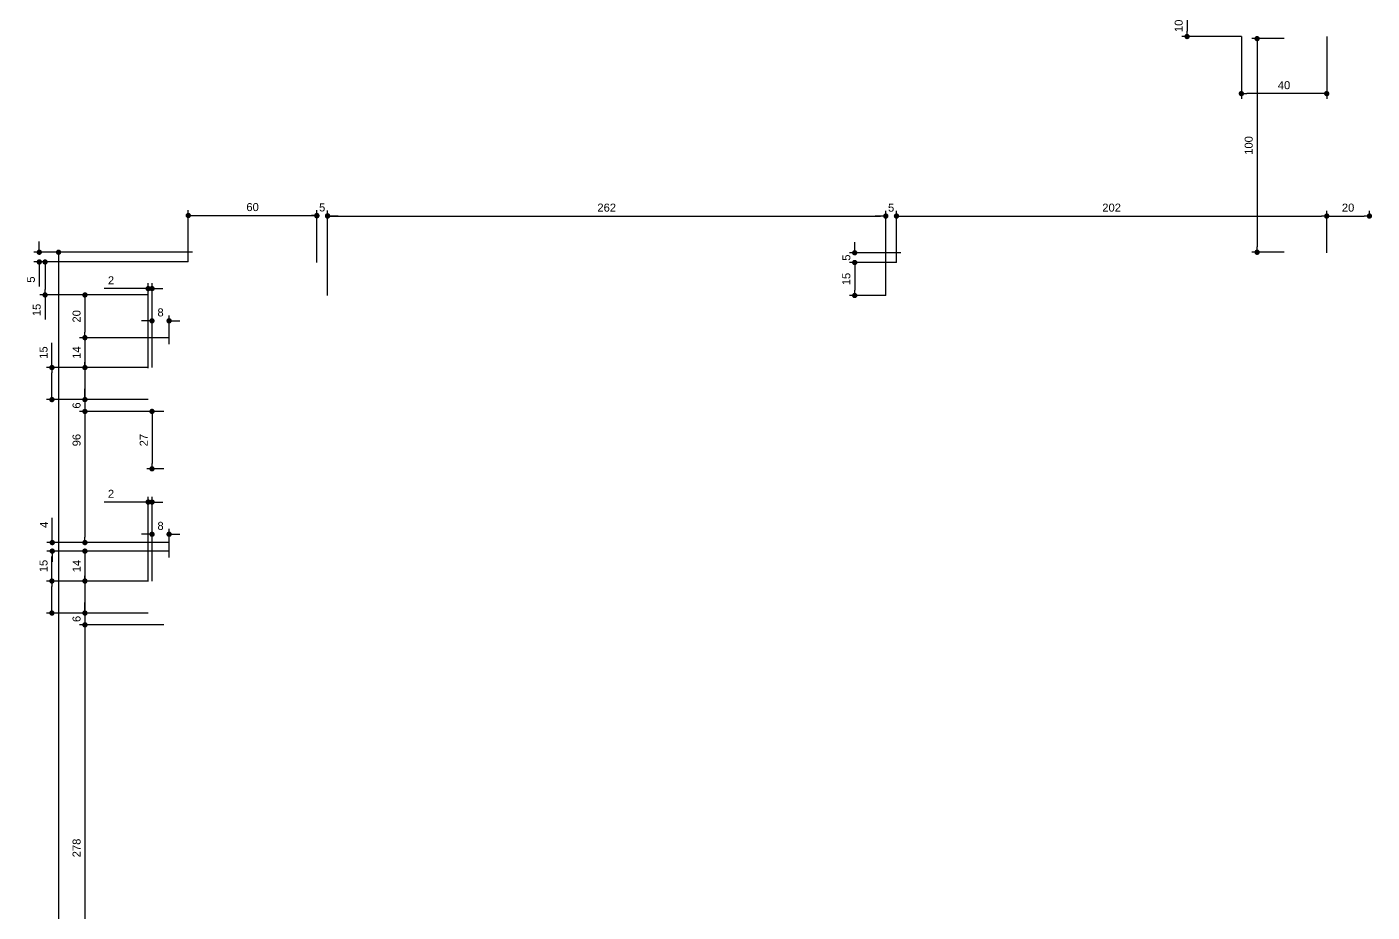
# Model space of a CAD drawing. Header units: inches. Extents: x 193287 to 241687, y 437648 to 550079.
# Drawn here: x 235737 to 236367, y 466154 to 466568 of the extents above; entities that cross this region are included whole.
import ezdxf

# ---------------------------------------------------------------- set-up
doc = ezdxf.new("R2010")
doc.units = ezdxf.units.IN
doc.header["$MEASUREMENT"] = 0
doc.layers.add('A-DIMESNION-1', color=7, linetype='Continuous')
doc.styles.get("Standard").update_dxf_attribs({"font": 'arial.ttf'})
doc.dimstyles.new('CQ 2.5', dxfattribs={"dimscale": 0.025, "dimtxt": 150, "dimasz": 100, "dimexe": 100, "dimexo": 0, "dimgap": 80, "dimtad": 1, "dimdec": 0, "dimzin": 0, "dimdsep": 46, "dimtxsty": 'Standard', "dimblk": 'DOT', "dimcen": 100, "dimclrd": 250, "dimclre": 250, "dimclrt": 3, "dimadec": 0, "dimazin": 0, "dimtfac": 1, "dimtdec": 0, "dimtofl": 0, "dimtmove": 0, "dimatfit": 3, "dimfxl": 1, "dimtolj": 1, "dimtzin": 0, "dimlwd": -1, "dimarcsym": 0})

# ---------------------------------------------------------------- blocks, each defined once
blk = doc.blocks.new('_Dot')
at = {"color": 0, "linetype": 'ByBlock', "lineweight": -2}
blk.add_line((-0.5, 0), (-1, 0), dxfattribs=at)
at = {"color": 0, "linetype": 'ByBlock', "const_width": 0.5}
blk.add_lwpolyline([(-0.25, 0, 1), (0.25, 0, 1)], format="xyb", close=True, dxfattribs=at)
blk = doc.blocks.new('*D4509')
at = {"layer": 'A-DIMESNION-1', "color": 250, "lineweight": -2, "ltscale": 0.05, "transparency": 16777216}
for p, q in [((230632.81, 429346.59), (230604.94, 429346.59)), ((230632.86, 429336.6), (230604.94, 429336.6))]:
    blk.add_line(p, q, dxfattribs=at)
at = {"layer": 'A-DIMESNION-1', "color": 250, "ltscale": 0.05, "transparency": 16777216}
blk.add_line((230607.44, 429344.09), (230607.44, 429339.1), dxfattribs=at)
at = {"layer": 'Defpoints', "color": 0, "linetype": 'Continuous', "ltscale": 0.05, "transparency": 16777216}
for p in [(230632.81, 429346.59, 0), (230607.44, 429336.6), (230632.86, 429336.6, 0)]:
    blk.add_point(p, dxfattribs=at)
at = {"layer": 'A-DIMESNION-1', "color": 250, "linetype": 'Continuous', "ltscale": 0.05, "transparency": 16777216, "xscale": 2.5, "yscale": 2.5, "zscale": 2.5}
for p, rotation in [((230607.44, 429346.59), 90), ((230607.44, 429336.6), 270)]:
    blk.add_blockref('_Dot', p, dxfattribs=dict(at, rotation=rotation))
at = {"layer": 'A-DIMESNION-1', "color": 3, "linetype": 'Continuous', "ltscale": 0.05, "transparency": 16777216, "insert": (230603.53, 429341.6), "char_height": 3.75, "attachment_point": 5, "rotation": 90}
blk.add_mtext('\\A1;10', dxfattribs=at)
blk = doc.blocks.new('*D4508')
at = {"layer": 'A-DIMESNION-1', "color": 250, "lineweight": -2, "ltscale": 0.05, "transparency": 16777216}
for p, q in [((230632.86, 429336.6), (230632.86, 429307.37)), ((230672.86, 429336.6), (230672.86, 429307.37))]:
    blk.add_line(p, q, dxfattribs=at)
at = {"layer": 'A-DIMESNION-1', "color": 250, "ltscale": 0.05, "transparency": 16777216}
blk.add_line((230670.36, 429309.87), (230635.36, 429309.87), dxfattribs=at)
at = {"layer": 'Defpoints', "color": 0, "linetype": 'Continuous', "ltscale": 0.05, "transparency": 16777216}
for p in [(230632.86, 429336.6), (230672.86, 429336.6, 0), (230632.86, 429309.87)]:
    blk.add_point(p, dxfattribs=at)
at = {"layer": 'A-DIMESNION-1', "color": 250, "linetype": 'Continuous', "ltscale": 0.05, "transparency": 16777216, "xscale": 2.5, "yscale": 2.5, "zscale": 2.5, "rotation": 180}
blk.add_blockref('_Dot', (230632.86, 429309.87), dxfattribs=at)
at = {"layer": 'A-DIMESNION-1', "color": 250, "linetype": 'Continuous', "ltscale": 0.05, "transparency": 16777216, "xscale": 2.5, "yscale": 2.5, "zscale": 2.5}
blk.add_blockref('_Dot', (230672.86, 429309.87), dxfattribs=at)
at = {"layer": 'A-DIMESNION-1', "color": 3, "linetype": 'Continuous', "ltscale": 0.05, "transparency": 16777216, "insert": (230652.86, 429313.79), "char_height": 3.75, "attachment_point": 5}
blk.add_mtext('\\A1;40', dxfattribs=at)
blk = doc.blocks.new('*D4476')
at = {"layer": 'A-DIMESNION-1', "color": 250, "lineweight": -2, "ltscale": 0.05, "transparency": 16777216}
for p, q in [((230652.86, 429335.6), (230637.74, 429335.6)), ((230652.86, 429235.59), (230637.74, 429235.59))]:
    blk.add_line(p, q, dxfattribs=at)
at = {"layer": 'A-DIMESNION-1', "color": 250, "ltscale": 0.05, "transparency": 16777216}
blk.add_line((230640.24, 429333.1), (230640.24, 429238.09), dxfattribs=at)
at = {"layer": 'Defpoints', "color": 0, "linetype": 'Continuous', "ltscale": 0.05, "transparency": 16777216}
for p in [(230652.86, 429335.6, 0), (230640.24, 429235.59), (230652.86, 429235.59, 0)]:
    blk.add_point(p, dxfattribs=at)
at = {"layer": 'A-DIMESNION-1', "color": 250, "linetype": 'Continuous', "ltscale": 0.05, "transparency": 16777216, "xscale": 2.5, "yscale": 2.5, "zscale": 2.5}
for p, rotation in [((230640.24, 429335.6), 90), ((230640.24, 429235.59), 270)]:
    blk.add_blockref('_Dot', p, dxfattribs=dict(at, rotation=rotation))
at = {"layer": 'A-DIMESNION-1', "color": 3, "linetype": 'Continuous', "ltscale": 0.05, "transparency": 16777216, "insert": (230636.32, 429285.59), "char_height": 3.75, "attachment_point": 5, "rotation": 90}
blk.add_mtext('\\A1;100', dxfattribs=at)
blk = doc.blocks.new('*D4475')
at = {"layer": 'A-DIMESNION-1', "color": 250, "lineweight": -2, "ltscale": 0.05, "transparency": 16777216}
for p, q in [((230141.51, 429235.59), (230076.23, 429235.59)), ((230130.51, 428535.55), (230076.23, 428535.55))]:
    blk.add_line(p, q, dxfattribs=at)
at = {"layer": 'A-DIMESNION-1', "color": 250, "ltscale": 0.05, "transparency": 16777216}
blk.add_line((230078.73, 429233.09), (230078.73, 428538.05), dxfattribs=at)
at = {"layer": 'Defpoints', "color": 0, "linetype": 'Continuous', "ltscale": 0.05, "transparency": 16777216}
for p in [(230141.51, 429235.59, 0), (230078.73, 428535.55), (230130.51, 428535.55, 0)]:
    blk.add_point(p, dxfattribs=at)
at = {"layer": 'A-DIMESNION-1', "color": 250, "linetype": 'Continuous', "ltscale": 0.05, "transparency": 16777216, "xscale": 2.5, "yscale": 2.5, "zscale": 2.5}
for p, rotation in [((230078.73, 429235.59), 90), ((230078.73, 428535.55), 270)]:
    blk.add_blockref('_Dot', p, dxfattribs=dict(at, rotation=rotation))
at = {"layer": 'A-DIMESNION-1', "color": 3, "linetype": 'Continuous', "ltscale": 0.05, "transparency": 16777216, "insert": (230074.82, 428885.57), "char_height": 3.75, "attachment_point": 5, "rotation": 90}
blk.add_mtext('\\A1;700', dxfattribs=at)
blk = doc.blocks.new('*D4474')
at = {"layer": 'A-DIMESNION-1', "color": 250, "lineweight": -2, "ltscale": 0.05, "transparency": 16777216}
for p, q in [((230139.51, 429231.03), (230139.51, 429255.29)), ((230199.74, 429231.03), (230199.74, 429255.29))]:
    blk.add_line(p, q, dxfattribs=at)
at = {"layer": 'A-DIMESNION-1', "color": 250, "ltscale": 0.05, "transparency": 16777216}
blk.add_line((230142.01, 429252.79), (230197.24, 429252.79), dxfattribs=at)
at = {"layer": 'Defpoints', "color": 0, "linetype": 'Continuous', "ltscale": 0.05, "transparency": 16777216}
for p in [(230199.74, 429252.79), (230139.51, 429231.03, 0), (230199.74, 429231.03, 0)]:
    blk.add_point(p, dxfattribs=at)
at = {"layer": 'A-DIMESNION-1', "color": 250, "linetype": 'Continuous', "ltscale": 0.05, "transparency": 16777216, "xscale": 2.5, "yscale": 2.5, "zscale": 2.5, "rotation": 180}
blk.add_blockref('_Dot', (230139.51, 429252.79), dxfattribs=at)
at = {"layer": 'A-DIMESNION-1', "color": 250, "linetype": 'Continuous', "ltscale": 0.05, "transparency": 16777216, "xscale": 2.5, "yscale": 2.5, "zscale": 2.5}
blk.add_blockref('_Dot', (230199.74, 429252.79), dxfattribs=at)
at = {"layer": 'A-DIMESNION-1', "color": 3, "linetype": 'Continuous', "ltscale": 0.05, "transparency": 16777216, "insert": (230169.63, 429256.71), "char_height": 3.75, "attachment_point": 5}
blk.add_mtext('\\A1;60', dxfattribs=at)
blk = doc.blocks.new('*D4473')
at = {"layer": 'A-DIMESNION-1', "color": 250, "lineweight": -2, "ltscale": 0.05, "transparency": 16777216}
for p, q in [((230199.74, 429230.78), (230199.74, 429255.15)), ((230204.74, 429215.34), (230204.74, 429255.15))]:
    blk.add_line(p, q, dxfattribs=at)
at = {"layer": 'A-DIMESNION-1', "color": 250, "ltscale": 0.05, "transparency": 16777216}
for p, q in [((230197.24, 429252.65), (230194.74, 429252.65)), ((230207.24, 429252.65), (230209.74, 429252.65))]:
    blk.add_line(p, q, dxfattribs=at)
at = {"layer": 'Defpoints', "color": 0, "linetype": 'Continuous', "ltscale": 0.05, "transparency": 16777216}
for p in [(230204.74, 429252.65), (230199.74, 429230.78, 0), (230204.74, 429215.34, 0)]:
    blk.add_point(p, dxfattribs=at)
at = {"layer": 'A-DIMESNION-1', "color": 250, "linetype": 'Continuous', "ltscale": 0.05, "transparency": 16777216, "xscale": 2.5, "yscale": 2.5, "zscale": 2.5}
blk.add_blockref('_Dot', (230199.74, 429252.65), dxfattribs=at)
at = {"layer": 'A-DIMESNION-1', "color": 250, "linetype": 'Continuous', "ltscale": 0.05, "transparency": 16777216, "xscale": 2.5, "yscale": 2.5, "zscale": 2.5, "rotation": 180}
blk.add_blockref('_Dot', (230204.74, 429252.65), dxfattribs=at)
at = {"layer": 'A-DIMESNION-1', "color": 3, "linetype": 'Continuous', "ltscale": 0.05, "transparency": 16777216, "insert": (230202.24, 429256.55), "char_height": 3.75, "attachment_point": 5}
blk.add_mtext('\\A1;5', dxfattribs=at)
blk = doc.blocks.new('*D4472')
at = {"layer": 'A-DIMESNION-1', "color": 250, "lineweight": -2, "ltscale": 0.05, "transparency": 16777216}
for p, q in [((230204.74, 429215.34), (230204.74, 429255.04)), ((230466.29, 429215.34), (230466.29, 429255.04))]:
    blk.add_line(p, q, dxfattribs=at)
at = {"layer": 'A-DIMESNION-1', "color": 250, "ltscale": 0.05, "transparency": 16777216}
blk.add_line((230207.24, 429252.54), (230463.79, 429252.54), dxfattribs=at)
at = {"layer": 'Defpoints', "color": 0, "linetype": 'Continuous', "ltscale": 0.05, "transparency": 16777216}
for p in [(230466.29, 429252.54), (230204.74, 429215.34, 0), (230466.29, 429215.34, 0)]:
    blk.add_point(p, dxfattribs=at)
at = {"layer": 'A-DIMESNION-1', "color": 250, "linetype": 'Continuous', "ltscale": 0.05, "transparency": 16777216, "xscale": 2.5, "yscale": 2.5, "zscale": 2.5, "rotation": 180}
blk.add_blockref('_Dot', (230204.74, 429252.54), dxfattribs=at)
at = {"layer": 'A-DIMESNION-1', "color": 250, "linetype": 'Continuous', "ltscale": 0.05, "transparency": 16777216, "xscale": 2.5, "yscale": 2.5, "zscale": 2.5}
blk.add_blockref('_Dot', (230466.29, 429252.54), dxfattribs=at)
at = {"layer": 'A-DIMESNION-1', "color": 3, "linetype": 'Continuous', "ltscale": 0.05, "transparency": 16777216, "insert": (230335.52, 429256.46), "char_height": 3.75, "attachment_point": 5}
blk.add_mtext('\\A1;262', dxfattribs=at)
blk = doc.blocks.new('*D4471')
at = {"layer": 'A-DIMESNION-1', "color": 250, "lineweight": -2, "ltscale": 0.05, "transparency": 16777216}
for p, q in [((230466.29, 429215.34), (230466.29, 429255.03)), ((230471.29, 429230.78), (230471.29, 429255.03))]:
    blk.add_line(p, q, dxfattribs=at)
at = {"layer": 'A-DIMESNION-1', "color": 250, "ltscale": 0.05, "transparency": 16777216}
for p, q in [((230463.79, 429252.53), (230461.29, 429252.53)), ((230473.79, 429252.53), (230476.29, 429252.53))]:
    blk.add_line(p, q, dxfattribs=at)
at = {"layer": 'Defpoints', "color": 0, "linetype": 'Continuous', "ltscale": 0.05, "transparency": 16777216}
for p in [(230471.29, 429252.53), (230471.29, 429230.78, 0), (230466.29, 429215.34, 0)]:
    blk.add_point(p, dxfattribs=at)
at = {"layer": 'A-DIMESNION-1', "color": 250, "linetype": 'Continuous', "ltscale": 0.05, "transparency": 16777216, "xscale": 2.5, "yscale": 2.5, "zscale": 2.5}
blk.add_blockref('_Dot', (230466.29, 429252.53), dxfattribs=at)
at = {"layer": 'A-DIMESNION-1', "color": 250, "linetype": 'Continuous', "ltscale": 0.05, "transparency": 16777216, "xscale": 2.5, "yscale": 2.5, "zscale": 2.5, "rotation": 180}
blk.add_blockref('_Dot', (230471.29, 429252.53), dxfattribs=at)
at = {"layer": 'A-DIMESNION-1', "color": 3, "linetype": 'Continuous', "ltscale": 0.05, "transparency": 16777216, "insert": (230468.79, 429256.44), "char_height": 3.75, "attachment_point": 5}
blk.add_mtext('\\A1;5', dxfattribs=at)
blk = doc.blocks.new('*D4470')
at = {"layer": 'A-DIMESNION-1', "color": 250, "lineweight": -2, "ltscale": 0.05, "transparency": 16777216}
for p, q in [((230471.29, 429230.78), (230471.29, 429255.04)), ((230672.86, 429235.34), (230672.86, 429255.04))]:
    blk.add_line(p, q, dxfattribs=at)
at = {"layer": 'A-DIMESNION-1', "color": 250, "ltscale": 0.05, "transparency": 16777216}
blk.add_line((230473.79, 429252.54), (230670.36, 429252.54), dxfattribs=at)
at = {"layer": 'Defpoints', "color": 0, "linetype": 'Continuous', "ltscale": 0.05, "transparency": 16777216}
for p in [(230672.86, 429252.54), (230672.86, 429235.34, 0), (230471.29, 429230.78, 0)]:
    blk.add_point(p, dxfattribs=at)
at = {"layer": 'A-DIMESNION-1', "color": 250, "linetype": 'Continuous', "ltscale": 0.05, "transparency": 16777216, "xscale": 2.5, "yscale": 2.5, "zscale": 2.5, "rotation": 180}
blk.add_blockref('_Dot', (230471.29, 429252.54), dxfattribs=at)
at = {"layer": 'A-DIMESNION-1', "color": 250, "linetype": 'Continuous', "ltscale": 0.05, "transparency": 16777216, "xscale": 2.5, "yscale": 2.5, "zscale": 2.5}
blk.add_blockref('_Dot', (230672.86, 429252.54), dxfattribs=at)
at = {"layer": 'A-DIMESNION-1', "color": 3, "linetype": 'Continuous', "ltscale": 0.05, "transparency": 16777216, "insert": (230572.08, 429256.46), "char_height": 3.75, "attachment_point": 5}
blk.add_mtext('\\A1;202', dxfattribs=at)
blk = doc.blocks.new('*D4469')
at = {"layer": 'A-DIMESNION-1', "color": 250, "lineweight": -2, "ltscale": 0.05, "transparency": 16777216}
for p, q in [((230672.86, 429235.34), (230672.86, 429255.04)), ((230692.86, 429252.54), (230692.86, 429255.04))]:
    blk.add_line(p, q, dxfattribs=at)
at = {"layer": 'A-DIMESNION-1', "color": 250, "ltscale": 0.05, "transparency": 16777216}
blk.add_line((230675.36, 429252.54), (230690.36, 429252.54), dxfattribs=at)
at = {"layer": 'Defpoints', "color": 0, "linetype": 'Continuous', "ltscale": 0.05, "transparency": 16777216}
for p in [(230692.86, 429252.54, 0), (230692.86, 429252.54), (230672.86, 429235.34, 0)]:
    blk.add_point(p, dxfattribs=at)
at = {"layer": 'A-DIMESNION-1', "color": 250, "linetype": 'Continuous', "ltscale": 0.05, "transparency": 16777216, "xscale": 2.5, "yscale": 2.5, "zscale": 2.5, "rotation": 180}
blk.add_blockref('_Dot', (230672.86, 429252.54), dxfattribs=at)
at = {"layer": 'A-DIMESNION-1', "color": 250, "linetype": 'Continuous', "ltscale": 0.05, "transparency": 16777216, "xscale": 2.5, "yscale": 2.5, "zscale": 2.5}
blk.add_blockref('_Dot', (230692.86, 429252.54), dxfattribs=at)
at = {"layer": 'A-DIMESNION-1', "color": 3, "linetype": 'Continuous', "ltscale": 0.05, "transparency": 16777216, "insert": (230682.86, 429256.46), "char_height": 3.75, "attachment_point": 5}
blk.add_mtext('\\A1;20', dxfattribs=at)
blk = doc.blocks.new('*D4468')
at = {"layer": 'A-DIMESNION-1', "color": 250, "lineweight": -2, "ltscale": 0.05, "transparency": 16777216}
for p, q in [((230473.29, 429235.34), (230449.22, 429235.34)), ((230471.29, 429230.78), (230449.22, 429230.78))]:
    blk.add_line(p, q, dxfattribs=at)
at = {"layer": 'A-DIMESNION-1', "color": 250, "ltscale": 0.05, "transparency": 16777216}
for p, q in [((230451.72, 429237.84), (230451.72, 429240.34)), ((230451.72, 429228.28), (230451.72, 429225.78))]:
    blk.add_line(p, q, dxfattribs=at)
at = {"layer": 'Defpoints', "color": 0, "linetype": 'Continuous', "ltscale": 0.05, "transparency": 16777216}
for p in [(230473.29, 429235.34, 0), (230451.72, 429230.78), (230471.29, 429230.78)]:
    blk.add_point(p, dxfattribs=at)
at = {"layer": 'A-DIMESNION-1', "color": 250, "linetype": 'Continuous', "ltscale": 0.05, "transparency": 16777216, "xscale": 2.5, "yscale": 2.5, "zscale": 2.5}
for p, rotation in [((230451.72, 429235.34), 270), ((230451.72, 429230.78), 90)]:
    blk.add_blockref('_Dot', p, dxfattribs=dict(at, rotation=rotation))
at = {"layer": 'A-DIMESNION-1', "color": 3, "linetype": 'Continuous', "ltscale": 0.05, "transparency": 16777216, "insert": (230447.81, 429233.06), "char_height": 3.75, "attachment_point": 5, "rotation": 90}
blk.add_mtext('\\A1;5', dxfattribs=at)
blk = doc.blocks.new('*D4467')
at = {"layer": 'A-DIMESNION-1', "color": 250, "lineweight": -2, "ltscale": 0.05, "transparency": 16777216}
for p, q in [((230471.29, 429230.78), (230449.22, 429230.78)), ((230466.29, 429215.34), (230449.22, 429215.34))]:
    blk.add_line(p, q, dxfattribs=at)
at = {"layer": 'A-DIMESNION-1', "color": 250, "ltscale": 0.05, "transparency": 16777216}
blk.add_line((230451.72, 429228.28), (230451.72, 429217.84), dxfattribs=at)
at = {"layer": 'Defpoints', "color": 0, "linetype": 'Continuous', "ltscale": 0.05, "transparency": 16777216}
for p in [(230471.29, 429230.78), (230451.72, 429215.34), (230466.29, 429215.34)]:
    blk.add_point(p, dxfattribs=at)
at = {"layer": 'A-DIMESNION-1', "color": 250, "linetype": 'Continuous', "ltscale": 0.05, "transparency": 16777216, "xscale": 2.5, "yscale": 2.5, "zscale": 2.5}
for p, rotation in [((230451.72, 429230.78), 90), ((230451.72, 429215.34), 270)]:
    blk.add_blockref('_Dot', p, dxfattribs=dict(at, rotation=rotation))
at = {"layer": 'A-DIMESNION-1', "color": 3, "linetype": 'Continuous', "ltscale": 0.05, "transparency": 16777216, "insert": (230447.8, 429223.06), "char_height": 3.75, "attachment_point": 5, "rotation": 90}
blk.add_mtext('\\A1;15', dxfattribs=at)
blk = doc.blocks.new('*D4466')
at = {"layer": 'A-DIMESNION-1', "color": 250, "ltscale": 0.05, "transparency": 16777216}
for p, q in [((230075.62, 429081.65), (230075.62, 429093.2)), ((230075.62, 429069.15), (230075.62, 429079.15))]:
    blk.add_line(p, q, dxfattribs=at)
at = {"layer": 'A-DIMESNION-1', "color": 250, "lineweight": -2, "ltscale": 0.05, "transparency": 16777216}
for p, q in [((230120.51, 429081.65), (230073.12, 429081.65)), ((230120.71, 429066.65), (230073.12, 429066.65))]:
    blk.add_line(p, q, dxfattribs=at)
at = {"layer": 'Defpoints', "color": 0, "linetype": 'Continuous', "ltscale": 0.05, "transparency": 16777216}
for p in [(230120.51, 429081.65), (230075.62, 429066.65), (230120.71, 429066.65, 0)]:
    blk.add_point(p, dxfattribs=at)
at = {"layer": 'A-DIMESNION-1', "color": 250, "linetype": 'Continuous', "ltscale": 0.05, "transparency": 16777216, "xscale": 2.5, "yscale": 2.5, "zscale": 2.5}
for p, rotation in [((230075.62, 429081.65), 90), ((230075.62, 429066.65), 270)]:
    blk.add_blockref('_Dot', p, dxfattribs=dict(at, rotation=rotation))
at = {"layer": 'A-DIMESNION-1', "color": 3, "linetype": 'Continuous', "ltscale": 0.05, "transparency": 16777216, "insert": (230071.7, 429088.68), "char_height": 3.75, "attachment_point": 5, "rotation": 90}
blk.add_mtext('\\A1;15', dxfattribs=at)
blk = doc.blocks.new('*D4465')
at = {"layer": 'A-DIMESNION-1', "color": 250, "ltscale": 0.05, "transparency": 16777216}
for p, q in [((230091.09, 429069.15), (230091.09, 429071.65)), ((230091.09, 429058.62), (230091.09, 429056.12))]:
    blk.add_line(p, q, dxfattribs=at)
at = {"layer": 'A-DIMESNION-1', "color": 250, "lineweight": -2, "ltscale": 0.05, "transparency": 16777216}
for p, q in [((230120.51, 429066.65), (230088.59, 429066.65)), ((230128.05, 429061.12), (230088.59, 429061.12))]:
    blk.add_line(p, q, dxfattribs=at)
at = {"layer": 'Defpoints', "color": 0, "linetype": 'Continuous', "ltscale": 0.05, "transparency": 16777216}
for p in [(230120.51, 429066.65, 0), (230091.09, 429061.12), (230128.05, 429061.12, 0)]:
    blk.add_point(p, dxfattribs=at)
at = {"layer": 'A-DIMESNION-1', "color": 250, "linetype": 'Continuous', "ltscale": 0.05, "transparency": 16777216, "xscale": 2.5, "yscale": 2.5, "zscale": 2.5}
for p, rotation in [((230091.09, 429066.65), 270), ((230091.09, 429061.12), 90)]:
    blk.add_blockref('_Dot', p, dxfattribs=dict(at, rotation=rotation))
at = {"layer": 'A-DIMESNION-1', "color": 3, "linetype": 'Continuous', "ltscale": 0.05, "transparency": 16777216, "insert": (230087.18, 429063.89), "char_height": 3.75, "attachment_point": 5, "rotation": 90}
blk.add_mtext('\\A1;6', dxfattribs=at)
blk = doc.blocks.new('*D4464')
at = {"layer": 'A-DIMESNION-1', "color": 250, "lineweight": -2, "ltscale": 0.05, "transparency": 16777216}
for p, q in [((230130.51, 429095.65), (230088.59, 429095.65)), ((230128.05, 428817.65), (230088.59, 428817.65))]:
    blk.add_line(p, q, dxfattribs=at)
at = {"layer": 'A-DIMESNION-1', "color": 250, "ltscale": 0.05, "transparency": 16777216}
blk.add_line((230091.09, 429093.15), (230091.09, 428820.15), dxfattribs=at)
at = {"layer": 'Defpoints', "color": 0, "linetype": 'Continuous', "ltscale": 0.05, "transparency": 16777216}
for p in [(230130.51, 429095.65, 0), (230091.09, 428817.65), (230128.05, 428817.65, 0)]:
    blk.add_point(p, dxfattribs=at)
at = {"layer": 'A-DIMESNION-1', "color": 250, "linetype": 'Continuous', "ltscale": 0.05, "transparency": 16777216, "xscale": 2.5, "yscale": 2.5, "zscale": 2.5}
for p, rotation in [((230091.09, 429095.65), 90), ((230091.09, 428817.65), 270)]:
    blk.add_blockref('_Dot', p, dxfattribs=dict(at, rotation=rotation))
at = {"layer": 'A-DIMESNION-1', "color": 3, "linetype": 'Continuous', "ltscale": 0.05, "transparency": 16777216, "insert": (230087.18, 428956.65), "char_height": 3.75, "attachment_point": 5, "rotation": 90}
blk.add_mtext('\\A1;278', dxfattribs=at)
blk = doc.blocks.new('*D4463')
at = {"layer": 'A-DIMESNION-1', "color": 250, "ltscale": 0.05, "transparency": 16777216}
for p, q in [((230120.01, 429103.54), (230117.51, 429103.54)), ((230133.01, 429103.54), (230135.51, 429103.54))]:
    blk.add_line(p, q, dxfattribs=at)
at = {"layer": 'A-DIMESNION-1', "color": 250, "lineweight": -2, "ltscale": 0.05, "transparency": 16777216}
for p, q in [((230122.51, 429081.65), (230122.51, 429106.04)), ((230130.51, 429092.65), (230130.51, 429106.04))]:
    blk.add_line(p, q, dxfattribs=at)
at = {"layer": 'Defpoints', "color": 0, "linetype": 'Continuous', "ltscale": 0.05, "transparency": 16777216}
for p in [(230122.51, 429103.54), (230130.51, 429092.65, 0), (230122.51, 429081.65, 0)]:
    blk.add_point(p, dxfattribs=at)
at = {"layer": 'A-DIMESNION-1', "color": 250, "linetype": 'Continuous', "ltscale": 0.05, "transparency": 16777216, "xscale": 2.5, "yscale": 2.5, "zscale": 2.5}
blk.add_blockref('_Dot', (230122.51, 429103.54), dxfattribs=at)
at = {"layer": 'A-DIMESNION-1', "color": 250, "linetype": 'Continuous', "ltscale": 0.05, "transparency": 16777216, "xscale": 2.5, "yscale": 2.5, "zscale": 2.5, "rotation": 180}
blk.add_blockref('_Dot', (230130.51, 429103.54), dxfattribs=at)
at = {"layer": 'A-DIMESNION-1', "color": 3, "linetype": 'Continuous', "ltscale": 0.05, "transparency": 16777216, "insert": (230126.51, 429107.45), "char_height": 3.75, "attachment_point": 5}
blk.add_mtext('\\A1;8', dxfattribs=at)
blk = doc.blocks.new('*D4455')
at = {"layer": 'A-DIMESNION-1', "color": 250, "lineweight": -2, "ltscale": 0.05, "transparency": 16777216}
for p, q in [((230139.51, 429231.03), (230069.91, 429231.03)), ((230120.71, 429215.59), (230069.91, 429215.59))]:
    blk.add_line(p, q, dxfattribs=at)
at = {"layer": 'A-DIMESNION-1', "color": 250, "ltscale": 0.05, "transparency": 16777216}
for p, q in [((230072.41, 429228.53), (230072.41, 429218.09)), ((230072.41, 429215.59), (230072.41, 429204.05))]:
    blk.add_line(p, q, dxfattribs=at)
at = {"layer": 'Defpoints', "color": 0, "linetype": 'Continuous', "ltscale": 0.05, "transparency": 16777216}
for p in [(230139.51, 429231.03, 0), (230072.41, 429215.59), (230120.71, 429215.59, 0)]:
    blk.add_point(p, dxfattribs=at)
at = {"layer": 'A-DIMESNION-1', "color": 250, "linetype": 'Continuous', "ltscale": 0.05, "transparency": 16777216, "xscale": 2.5, "yscale": 2.5, "zscale": 2.5}
for p, rotation in [((230072.41, 429231.03), 90), ((230072.41, 429215.59), 270)]:
    blk.add_blockref('_Dot', p, dxfattribs=dict(at, rotation=rotation))
at = {"layer": 'A-DIMESNION-1', "color": 3, "linetype": 'Continuous', "ltscale": 0.05, "transparency": 16777216, "insert": (230068.5, 429208.57), "char_height": 3.75, "attachment_point": 5, "rotation": 90}
blk.add_mtext('\\A1;15', dxfattribs=at)
blk = doc.blocks.new('*D4458')
at = {"layer": 'A-DIMESNION-1', "color": 250, "lineweight": -2, "ltscale": 0.05, "transparency": 16777216}
for p, q in [((230130.51, 429195.59), (230088.59, 429195.59)), ((230130.56, 429099.65), (230088.59, 429099.65))]:
    blk.add_line(p, q, dxfattribs=at)
at = {"layer": 'A-DIMESNION-1', "color": 250, "ltscale": 0.05, "transparency": 16777216}
blk.add_line((230091.09, 429193.09), (230091.09, 429102.15), dxfattribs=at)
at = {"layer": 'Defpoints', "color": 0, "linetype": 'Continuous', "ltscale": 0.05, "transparency": 16777216}
for p in [(230130.51, 429195.59, 0), (230091.09, 429099.65), (230130.56, 429099.65, 0)]:
    blk.add_point(p, dxfattribs=at)
at = {"layer": 'A-DIMESNION-1', "color": 250, "linetype": 'Continuous', "ltscale": 0.05, "transparency": 16777216, "xscale": 2.5, "yscale": 2.5, "zscale": 2.5}
for p, rotation in [((230091.09, 429195.59), 90), ((230091.09, 429099.65), 270)]:
    blk.add_blockref('_Dot', p, dxfattribs=dict(at, rotation=rotation))
at = {"layer": 'A-DIMESNION-1', "color": 3, "linetype": 'Continuous', "ltscale": 0.05, "transparency": 16777216, "insert": (230087.18, 429147.62), "char_height": 3.75, "attachment_point": 5, "rotation": 90}
blk.add_mtext('\\A1;96', dxfattribs=at)
blk = doc.blocks.new('*D4461')
at = {"layer": 'A-DIMESNION-1', "color": 250, "lineweight": -2, "ltscale": 0.05, "transparency": 16777216}
for p, q in [((230130.51, 429095.65), (230088.59, 429095.65)), ((230120.71, 429081.65), (230088.59, 429081.65))]:
    blk.add_line(p, q, dxfattribs=at)
at = {"layer": 'A-DIMESNION-1', "color": 250, "ltscale": 0.05, "transparency": 16777216}
blk.add_line((230091.09, 429093.15), (230091.09, 429084.15), dxfattribs=at)
at = {"layer": 'Defpoints', "color": 0, "linetype": 'Continuous', "ltscale": 0.05, "transparency": 16777216}
for p in [(230130.51, 429095.65, 0), (230091.09, 429081.65), (230120.71, 429081.65, 0)]:
    blk.add_point(p, dxfattribs=at)
at = {"layer": 'A-DIMESNION-1', "color": 250, "linetype": 'Continuous', "ltscale": 0.05, "transparency": 16777216, "xscale": 2.5, "yscale": 2.5, "zscale": 2.5}
for p, rotation in [((230091.09, 429095.65), 90), ((230091.09, 429081.65), 270)]:
    blk.add_blockref('_Dot', p, dxfattribs=dict(at, rotation=rotation))
at = {"layer": 'A-DIMESNION-1', "color": 3, "linetype": 'Continuous', "ltscale": 0.05, "transparency": 16777216, "insert": (230087.21, 429088.65), "char_height": 3.75, "attachment_point": 5, "rotation": 90}
blk.add_mtext('\\A1;14', dxfattribs=at)
blk = doc.blocks.new('*D4459')
at = {"layer": 'A-DIMESNION-1', "color": 250, "ltscale": 0.05, "transparency": 16777216}
for p, q in [((230075.78, 429102.15), (230075.78, 429111.25)), ((230075.78, 429093.15), (230075.78, 429090.65))]:
    blk.add_line(p, q, dxfattribs=at)
at = {"layer": 'A-DIMESNION-1', "color": 250, "lineweight": -2, "ltscale": 0.05, "transparency": 16777216}
for p, q in [((230130.51, 429099.65), (230073.28, 429099.65)), ((230130.31, 429095.65), (230073.28, 429095.65))]:
    blk.add_line(p, q, dxfattribs=at)
at = {"layer": 'Defpoints', "color": 0, "linetype": 'Continuous', "ltscale": 0.05, "transparency": 16777216}
for p in [(230130.51, 429099.65, 0), (230075.78, 429095.65), (230130.31, 429095.65, 0)]:
    blk.add_point(p, dxfattribs=at)
at = {"layer": 'A-DIMESNION-1', "color": 250, "linetype": 'Continuous', "ltscale": 0.05, "transparency": 16777216, "xscale": 2.5, "yscale": 2.5, "zscale": 2.5}
for p, rotation in [((230075.78, 429099.65), 270), ((230075.78, 429095.65), 90)]:
    blk.add_blockref('_Dot', p, dxfattribs=dict(at, rotation=rotation))
at = {"layer": 'A-DIMESNION-1', "color": 3, "linetype": 'Continuous', "ltscale": 0.05, "transparency": 16777216, "insert": (230071.9, 429107.95), "char_height": 3.75, "attachment_point": 5, "rotation": 90}
blk.add_mtext('\\A1;4', dxfattribs=at)
blk = doc.blocks.new('*D4457')
at = {"layer": 'A-DIMESNION-1', "color": 250, "lineweight": -2, "ltscale": 0.05, "transparency": 16777216}
for p, q in [((230127.85, 429161.06), (230120.01, 429161.06)), ((230128.05, 429134.19), (230120.01, 429134.19))]:
    blk.add_line(p, q, dxfattribs=at)
at = {"layer": 'A-DIMESNION-1', "color": 250, "ltscale": 0.05, "transparency": 16777216}
blk.add_line((230122.51, 429158.56), (230122.51, 429136.69), dxfattribs=at)
at = {"layer": 'Defpoints', "color": 0, "linetype": 'Continuous', "ltscale": 0.05, "transparency": 16777216}
for p in [(230127.85, 429161.06, 0), (230122.51, 429134.19), (230128.05, 429134.19, 0)]:
    blk.add_point(p, dxfattribs=at)
at = {"layer": 'A-DIMESNION-1', "color": 250, "linetype": 'Continuous', "ltscale": 0.05, "transparency": 16777216, "xscale": 2.5, "yscale": 2.5, "zscale": 2.5}
for p, rotation in [((230122.51, 429161.06), 90), ((230122.51, 429134.19), 270)]:
    blk.add_blockref('_Dot', p, dxfattribs=dict(at, rotation=rotation))
at = {"layer": 'A-DIMESNION-1', "color": 3, "linetype": 'Continuous', "ltscale": 0.05, "transparency": 16777216, "insert": (230118.63, 429147.62), "char_height": 3.75, "attachment_point": 5, "rotation": 90}
blk.add_mtext('\\A1;27', dxfattribs=at)
blk = doc.blocks.new('*D4456')
at = {"layer": 'A-DIMESNION-1', "color": 250, "lineweight": -2, "ltscale": 0.05, "transparency": 16777216}
for p, q in [((230119.51, 429215.59), (230088.59, 429215.59)), ((230120.71, 429195.59), (230088.59, 429195.59))]:
    blk.add_line(p, q, dxfattribs=at)
at = {"layer": 'A-DIMESNION-1', "color": 250, "ltscale": 0.05, "transparency": 16777216}
blk.add_line((230091.09, 429213.09), (230091.09, 429198.09), dxfattribs=at)
at = {"layer": 'Defpoints', "color": 0, "linetype": 'Continuous', "ltscale": 0.05, "transparency": 16777216}
for p in [(230119.51, 429215.59, 0), (230091.09, 429195.59), (230120.71, 429195.59, 0)]:
    blk.add_point(p, dxfattribs=at)
at = {"layer": 'A-DIMESNION-1', "color": 250, "linetype": 'Continuous', "ltscale": 0.05, "transparency": 16777216, "xscale": 2.5, "yscale": 2.5, "zscale": 2.5}
for p, rotation in [((230091.09, 429215.59), 90), ((230091.09, 429195.59), 270)]:
    blk.add_blockref('_Dot', p, dxfattribs=dict(at, rotation=rotation))
at = {"layer": 'A-DIMESNION-1', "color": 3, "linetype": 'Continuous', "ltscale": 0.05, "transparency": 16777216, "insert": (230087.18, 429205.59), "char_height": 3.75, "attachment_point": 5, "rotation": 90}
blk.add_mtext('\\A1;20', dxfattribs=at)
blk = doc.blocks.new('*D4454')
at = {"layer": 'A-DIMESNION-1', "color": 250, "lineweight": -2, "ltscale": 0.05, "transparency": 16777216}
for p, q in [((230141.46, 429235.59), (230067.2, 429235.59)), ((230120.71, 429231.03), (230067.2, 429231.03))]:
    blk.add_line(p, q, dxfattribs=at)
at = {"layer": 'A-DIMESNION-1', "color": 250, "ltscale": 0.05, "transparency": 16777216}
for p, q in [((230069.7, 429238.09), (230069.7, 429240.59)), ((230069.7, 429228.53), (230069.7, 429219.55))]:
    blk.add_line(p, q, dxfattribs=at)
at = {"layer": 'Defpoints', "color": 0, "linetype": 'Continuous', "ltscale": 0.05, "transparency": 16777216}
for p in [(230141.46, 429235.59, 0), (230069.7, 429231.03), (230120.71, 429231.03, 0)]:
    blk.add_point(p, dxfattribs=at)
at = {"layer": 'A-DIMESNION-1', "color": 250, "linetype": 'Continuous', "ltscale": 0.05, "transparency": 16777216, "xscale": 2.5, "yscale": 2.5, "zscale": 2.5}
for p, rotation in [((230069.7, 429235.59), 270), ((230069.7, 429231.03), 90)]:
    blk.add_blockref('_Dot', p, dxfattribs=dict(at, rotation=rotation))
at = {"layer": 'A-DIMESNION-1', "color": 3, "linetype": 'Continuous', "ltscale": 0.05, "transparency": 16777216, "insert": (230065.8, 429222.79), "char_height": 3.75, "attachment_point": 5, "rotation": 90}
blk.add_mtext('\\A1;5', dxfattribs=at)
blk = doc.blocks.new('*D4453')
at = {"layer": 'A-DIMESNION-1', "color": 250, "ltscale": 0.05, "transparency": 16777216}
for p, q in [((230118.21, 429118.62), (230100.07, 429118.62)), ((230125.01, 429118.62), (230127.51, 429118.62))]:
    blk.add_line(p, q, dxfattribs=at)
at = {"layer": 'A-DIMESNION-1', "color": 250, "lineweight": -2, "ltscale": 0.05, "transparency": 16777216}
for p, q in [((230120.71, 429081.4), (230120.71, 429121.12)), ((230122.51, 429081.7), (230122.51, 429121.12))]:
    blk.add_line(p, q, dxfattribs=at)
at = {"layer": 'Defpoints', "color": 0, "linetype": 'Continuous', "ltscale": 0.05, "transparency": 16777216}
for p in [(230120.71, 429118.62), (230120.71, 429081.4, 0), (230122.51, 429081.7, 0)]:
    blk.add_point(p, dxfattribs=at)
at = {"layer": 'A-DIMESNION-1', "color": 250, "linetype": 'Continuous', "ltscale": 0.05, "transparency": 16777216, "xscale": 2.5, "yscale": 2.5, "zscale": 2.5}
blk.add_blockref('_Dot', (230120.71, 429118.62), dxfattribs=at)
at = {"layer": 'A-DIMESNION-1', "color": 250, "linetype": 'Continuous', "ltscale": 0.05, "transparency": 16777216, "xscale": 2.5, "yscale": 2.5, "zscale": 2.5, "rotation": 180}
blk.add_blockref('_Dot', (230122.51, 429118.62), dxfattribs=at)
at = {"layer": 'A-DIMESNION-1', "color": 3, "linetype": 'Continuous', "ltscale": 0.05, "transparency": 16777216, "insert": (230103.31, 429122.5), "char_height": 3.75, "attachment_point": 5}
blk.add_mtext('\\A1;2', dxfattribs=at)
blk = doc.blocks.new('*D4452')
at = {"layer": 'A-DIMESNION-1', "color": 250, "ltscale": 0.05, "transparency": 16777216}
for p, q in [((230075.62, 429181.59), (230075.62, 429193.14)), ((230075.62, 429169.09), (230075.62, 429179.09))]:
    blk.add_line(p, q, dxfattribs=at)
at = {"layer": 'A-DIMESNION-1', "color": 250, "lineweight": -2, "ltscale": 0.05, "transparency": 16777216}
for p, q in [((230120.51, 429181.59), (230073.12, 429181.59)), ((230120.71, 429166.59), (230073.12, 429166.59))]:
    blk.add_line(p, q, dxfattribs=at)
at = {"layer": 'Defpoints', "color": 0, "linetype": 'Continuous', "ltscale": 0.05, "transparency": 16777216}
for p in [(230120.51, 429181.59), (230075.62, 429166.59), (230120.71, 429166.59, 0)]:
    blk.add_point(p, dxfattribs=at)
at = {"layer": 'A-DIMESNION-1', "color": 250, "linetype": 'Continuous', "ltscale": 0.05, "transparency": 16777216, "xscale": 2.5, "yscale": 2.5, "zscale": 2.5}
for p, rotation in [((230075.62, 429181.59), 90), ((230075.62, 429166.59), 270)]:
    blk.add_blockref('_Dot', p, dxfattribs=dict(at, rotation=rotation))
at = {"layer": 'A-DIMESNION-1', "color": 3, "linetype": 'Continuous', "ltscale": 0.05, "transparency": 16777216, "insert": (230071.7, 429188.62), "char_height": 3.75, "attachment_point": 5, "rotation": 90}
blk.add_mtext('\\A1;15', dxfattribs=at)
blk = doc.blocks.new('*D4451')
at = {"layer": 'A-DIMESNION-1', "color": 250, "lineweight": -2, "ltscale": 0.05, "transparency": 16777216}
for p, q in [((230120.51, 429166.59), (230088.59, 429166.59)), ((230128.05, 429161.06), (230088.59, 429161.06))]:
    blk.add_line(p, q, dxfattribs=at)
at = {"layer": 'A-DIMESNION-1', "color": 250, "ltscale": 0.05, "transparency": 16777216}
for p, q in [((230091.09, 429169.09), (230091.09, 429171.59)), ((230091.09, 429158.56), (230091.09, 429156.06))]:
    blk.add_line(p, q, dxfattribs=at)
at = {"layer": 'Defpoints', "color": 0, "linetype": 'Continuous', "ltscale": 0.05, "transparency": 16777216}
for p in [(230120.51, 429166.59, 0), (230091.09, 429161.06), (230128.05, 429161.06, 0)]:
    blk.add_point(p, dxfattribs=at)
at = {"layer": 'A-DIMESNION-1', "color": 250, "linetype": 'Continuous', "ltscale": 0.05, "transparency": 16777216, "xscale": 2.5, "yscale": 2.5, "zscale": 2.5}
for p, rotation in [((230091.09, 429166.59), 270), ((230091.09, 429161.06), 90)]:
    blk.add_blockref('_Dot', p, dxfattribs=dict(at, rotation=rotation))
at = {"layer": 'A-DIMESNION-1', "color": 3, "linetype": 'Continuous', "ltscale": 0.05, "transparency": 16777216, "insert": (230087.18, 429163.83), "char_height": 3.75, "attachment_point": 5, "rotation": 90}
blk.add_mtext('\\A1;6', dxfattribs=at)
blk = doc.blocks.new('*D4450')
at = {"layer": 'A-DIMESNION-1', "color": 250, "lineweight": -2, "ltscale": 0.05, "transparency": 16777216}
for p, q in [((230122.51, 429181.59), (230122.51, 429205.98)), ((230130.51, 429192.59), (230130.51, 429205.98))]:
    blk.add_line(p, q, dxfattribs=at)
at = {"layer": 'A-DIMESNION-1', "color": 250, "ltscale": 0.05, "transparency": 16777216}
for p, q in [((230120.01, 429203.48), (230117.51, 429203.48)), ((230133.01, 429203.48), (230135.51, 429203.48))]:
    blk.add_line(p, q, dxfattribs=at)
at = {"layer": 'Defpoints', "color": 0, "linetype": 'Continuous', "ltscale": 0.05, "transparency": 16777216}
for p in [(230122.51, 429203.48), (230130.51, 429192.59, 0), (230122.51, 429181.59, 0)]:
    blk.add_point(p, dxfattribs=at)
at = {"layer": 'A-DIMESNION-1', "color": 250, "linetype": 'Continuous', "ltscale": 0.05, "transparency": 16777216, "xscale": 2.5, "yscale": 2.5, "zscale": 2.5}
blk.add_blockref('_Dot', (230122.51, 429203.48), dxfattribs=at)
at = {"layer": 'A-DIMESNION-1', "color": 250, "linetype": 'Continuous', "ltscale": 0.05, "transparency": 16777216, "xscale": 2.5, "yscale": 2.5, "zscale": 2.5, "rotation": 180}
blk.add_blockref('_Dot', (230130.51, 429203.48), dxfattribs=at)
at = {"layer": 'A-DIMESNION-1', "color": 3, "linetype": 'Continuous', "ltscale": 0.05, "transparency": 16777216, "insert": (230126.51, 429207.39), "char_height": 3.75, "attachment_point": 5}
blk.add_mtext('\\A1;8', dxfattribs=at)
blk = doc.blocks.new('*D4449')
at = {"layer": 'A-DIMESNION-1', "color": 250, "lineweight": -2, "ltscale": 0.05, "transparency": 16777216}
for p, q in [((230130.51, 429195.59), (230088.59, 429195.59)), ((230120.71, 429181.59), (230088.59, 429181.59))]:
    blk.add_line(p, q, dxfattribs=at)
at = {"layer": 'A-DIMESNION-1', "color": 250, "ltscale": 0.05, "transparency": 16777216}
blk.add_line((230091.09, 429193.09), (230091.09, 429184.09), dxfattribs=at)
at = {"layer": 'Defpoints', "color": 0, "linetype": 'Continuous', "ltscale": 0.05, "transparency": 16777216}
for p in [(230130.51, 429195.59, 0), (230091.09, 429181.59), (230120.71, 429181.59, 0)]:
    blk.add_point(p, dxfattribs=at)
at = {"layer": 'A-DIMESNION-1', "color": 250, "linetype": 'Continuous', "ltscale": 0.05, "transparency": 16777216, "xscale": 2.5, "yscale": 2.5, "zscale": 2.5}
for p, rotation in [((230091.09, 429195.59), 90), ((230091.09, 429181.59), 270)]:
    blk.add_blockref('_Dot', p, dxfattribs=dict(at, rotation=rotation))
at = {"layer": 'A-DIMESNION-1', "color": 3, "linetype": 'Continuous', "ltscale": 0.05, "transparency": 16777216, "insert": (230087.21, 429188.59), "char_height": 3.75, "attachment_point": 5, "rotation": 90}
blk.add_mtext('\\A1;14', dxfattribs=at)
blk = doc.blocks.new('*D4448')
at = {"layer": 'A-DIMESNION-1', "color": 250, "ltscale": 0.05, "transparency": 16777216}
for p, q in [((230118.21, 429218.56), (230100.07, 429218.56)), ((230125.01, 429218.56), (230127.51, 429218.56))]:
    blk.add_line(p, q, dxfattribs=at)
at = {"layer": 'A-DIMESNION-1', "color": 250, "lineweight": -2, "ltscale": 0.05, "transparency": 16777216}
for p, q in [((230120.71, 429181.34), (230120.71, 429221.06)), ((230122.51, 429181.64), (230122.51, 429221.06))]:
    blk.add_line(p, q, dxfattribs=at)
at = {"layer": 'Defpoints', "color": 0, "linetype": 'Continuous', "ltscale": 0.05, "transparency": 16777216}
for p in [(230120.71, 429218.56), (230120.71, 429181.34, 0), (230122.51, 429181.64, 0)]:
    blk.add_point(p, dxfattribs=at)
at = {"layer": 'A-DIMESNION-1', "color": 250, "linetype": 'Continuous', "ltscale": 0.05, "transparency": 16777216, "xscale": 2.5, "yscale": 2.5, "zscale": 2.5}
blk.add_blockref('_Dot', (230120.71, 429218.56), dxfattribs=at)
at = {"layer": 'A-DIMESNION-1', "color": 250, "linetype": 'Continuous', "ltscale": 0.05, "transparency": 16777216, "xscale": 2.5, "yscale": 2.5, "zscale": 2.5, "rotation": 180}
blk.add_blockref('_Dot', (230122.51, 429218.56), dxfattribs=at)
at = {"layer": 'A-DIMESNION-1', "color": 3, "linetype": 'Continuous', "ltscale": 0.05, "transparency": 16777216, "insert": (230103.31, 429222.44), "char_height": 3.75, "attachment_point": 5}
blk.add_mtext('\\A1;2', dxfattribs=at)
blk = doc.blocks.new('DIMBLOWUP')
at = {"layer": 'A-DIMESNION-1', "color": 64, "linetype": 'Continuous', "ltscale": 0.05}
for base, p1, p2, picture, middle in [((230607.44, 429336.6, 0), (230632.81, 429346.59, 0), (230632.86, 429336.6, 0), '*D4509', (230603.53, 429341.6, 0)), ((230640.24, 429235.59), (230652.86, 429335.6, 0), (230652.86, 429235.59, 0), '*D4476', (230636.32, 429285.59)), ((230078.73, 428535.55), (230141.51, 429235.59, 0), (230130.51, 428535.55, 0), '*D4475', (230074.82, 428885.57)), ((230451.72, 429215.34, 0), (230471.29, 429230.78, 0), (230466.29, 429215.34, 0), '*D4467', (230447.8, 429223.06, 0)), ((230091.09, 429195.59, 0), (230119.51, 429215.59, 0), (230120.71, 429195.59, 0), '*D4456', (230087.18, 429205.59, 0)), ((230091.09, 429099.65, 0), (230130.51, 429195.59, 0), (230130.56, 429099.65, 0), '*D4458', (230087.18, 429147.62, 0)), ((230122.51, 429134.19, 0), (230127.85, 429161.06, 0), (230128.05, 429134.19, 0), '*D4457', (230118.63, 429147.62, 0)), ((230091.09, 428817.65), (230130.51, 429095.65, 0), (230128.05, 428817.65, 0), '*D4464', (230087.18, 428956.65))]:
    dim = blk.add_linear_dim(base=base, p1=p1, p2=p2, angle=90, dimstyle='CQ 2.5', dxfattribs=at)
    dim.commit()
    dim.dimension.update_dxf_attribs({"geometry": picture, "text_midpoint": middle})
for base, p1, p2, picture, middle in [((230632.86, 429309.87, 0), (230672.86, 429336.6, 0), (230632.86, 429336.6, 0), '*D4508', (230652.86, 429313.79, 0)), ((230199.74, 429252.79, 0), (230139.51, 429231.03, 0), (230199.74, 429231.03, 0), '*D4474', (230169.63, 429256.71, 0)), ((230466.29, 429252.54, 0), (230204.74, 429215.34, 0), (230466.29, 429215.34, 0), '*D4472', (230335.52, 429256.46, 0)), ((230672.86, 429252.54, 0), (230471.29, 429230.78, 0), (230672.86, 429235.34, 0), '*D4470', (230572.08, 429256.46, 0)), ((230692.86, 429252.54, 0), (230672.86, 429235.34, 0), (230692.86, 429252.54, 0), '*D4469', (230682.86, 429256.46, 0))]:
    dim = blk.add_linear_dim(base=base, p1=p1, p2=p2, dimstyle='CQ 2.5', dxfattribs=at)
    dim.commit()
    dim.dimension.update_dxf_attribs({"geometry": picture, "text_midpoint": middle})
for base, p1, p2, picture, middle in [((230204.74, 429252.65, 0), (230199.74, 429230.78, 0), (230204.74, 429215.34, 0), '*D4473', (230202.24, 429252.65, 0)), ((230471.29, 429252.53, 0), (230466.29, 429215.34, 0), (230471.29, 429230.78, 0), '*D4471', (230468.79, 429252.53, 0)), ((230120.71, 429218.56, 0), (230122.51, 429181.64, 0), (230120.71, 429181.34, 0), '*D4448', (230103.31, 429218.56, 0)), ((230122.51, 429203.48, 0), (230130.51, 429192.59, 0), (230122.51, 429181.59, 0), '*D4450', (230126.51, 429203.48, 0)), ((230120.71, 429118.62, 0), (230122.51, 429081.7, 0), (230120.71, 429081.4, 0), '*D4453', (230103.31, 429118.62, 0)), ((230122.51, 429103.54, 0), (230130.51, 429092.65, 0), (230122.51, 429081.65, 0), '*D4463', (230126.51, 429103.54, 0))]:
    dim = blk.add_linear_dim(base=base, p1=p1, p2=p2, dimstyle='CQ 2.5', dxfattribs=at)
    dim.commit()
    dim.dimension.update_dxf_attribs({"geometry": picture, "text_midpoint": middle, "dimtype": 160})
for base, p1, p2, picture, middle in [((230069.7, 429231.03, 0), (230141.46, 429235.59), (230120.71, 429231.03, 0), '*D4454', (230069.7, 429222.79, 0)), ((230451.72, 429230.78, 0), (230473.29, 429235.34, 0), (230471.29, 429230.78, 0), '*D4468', (230451.72, 429233.06, 0)), ((230072.41, 429215.59, 0), (230139.51, 429231.03, 0), (230120.71, 429215.59, 0), '*D4455', (230072.41, 429208.57, 0)), ((230075.62, 429166.59, 0), (230120.51, 429181.59, 0), (230120.71, 429166.59, 0), '*D4452', (230075.62, 429188.62, 0)), ((230091.09, 429181.59, 0), (230130.51, 429195.59, 0), (230120.71, 429181.59, 0), '*D4449', (230091.09, 429188.59, 0)), ((230091.09, 429161.06, 0), (230120.51, 429166.59, 0), (230128.05, 429161.06, 0), '*D4451', (230091.09, 429163.83, 0)), ((230075.78, 429095.65, 0), (230130.51, 429099.65, 0), (230130.31, 429095.65, 0), '*D4459', (230075.78, 429107.95, 0)), ((230091.09, 429081.65, 0), (230130.51, 429095.65, 0), (230120.71, 429081.65, 0), '*D4461', (230091.09, 429088.65, 0)), ((230075.62, 429066.65, 0), (230120.51, 429081.65, 0), (230120.71, 429066.65, 0), '*D4466', (230075.62, 429088.68, 0)), ((230091.09, 429061.12, 0), (230120.51, 429066.65, 0), (230128.05, 429061.12, 0), '*D4465', (230091.09, 429063.89, 0))]:
    dim = blk.add_linear_dim(base=base, p1=p1, p2=p2, angle=90, dimstyle='CQ 2.5', dxfattribs=at)
    dim.commit()
    dim.dimension.update_dxf_attribs({"geometry": picture, "text_midpoint": middle, "dimtype": 160})

msp = doc.modelspace()

# ---------------------------------------------------------------- block references
at = {"layer": 'A-DIMESNION-1', "color": 64, "linetype": 'Continuous', "ltscale": 0.05}
msp.add_blockref('DIMBLOWUP', (5673.252, 37226.975), dxfattribs=at)

doc.saveas('drawing.dxf')
